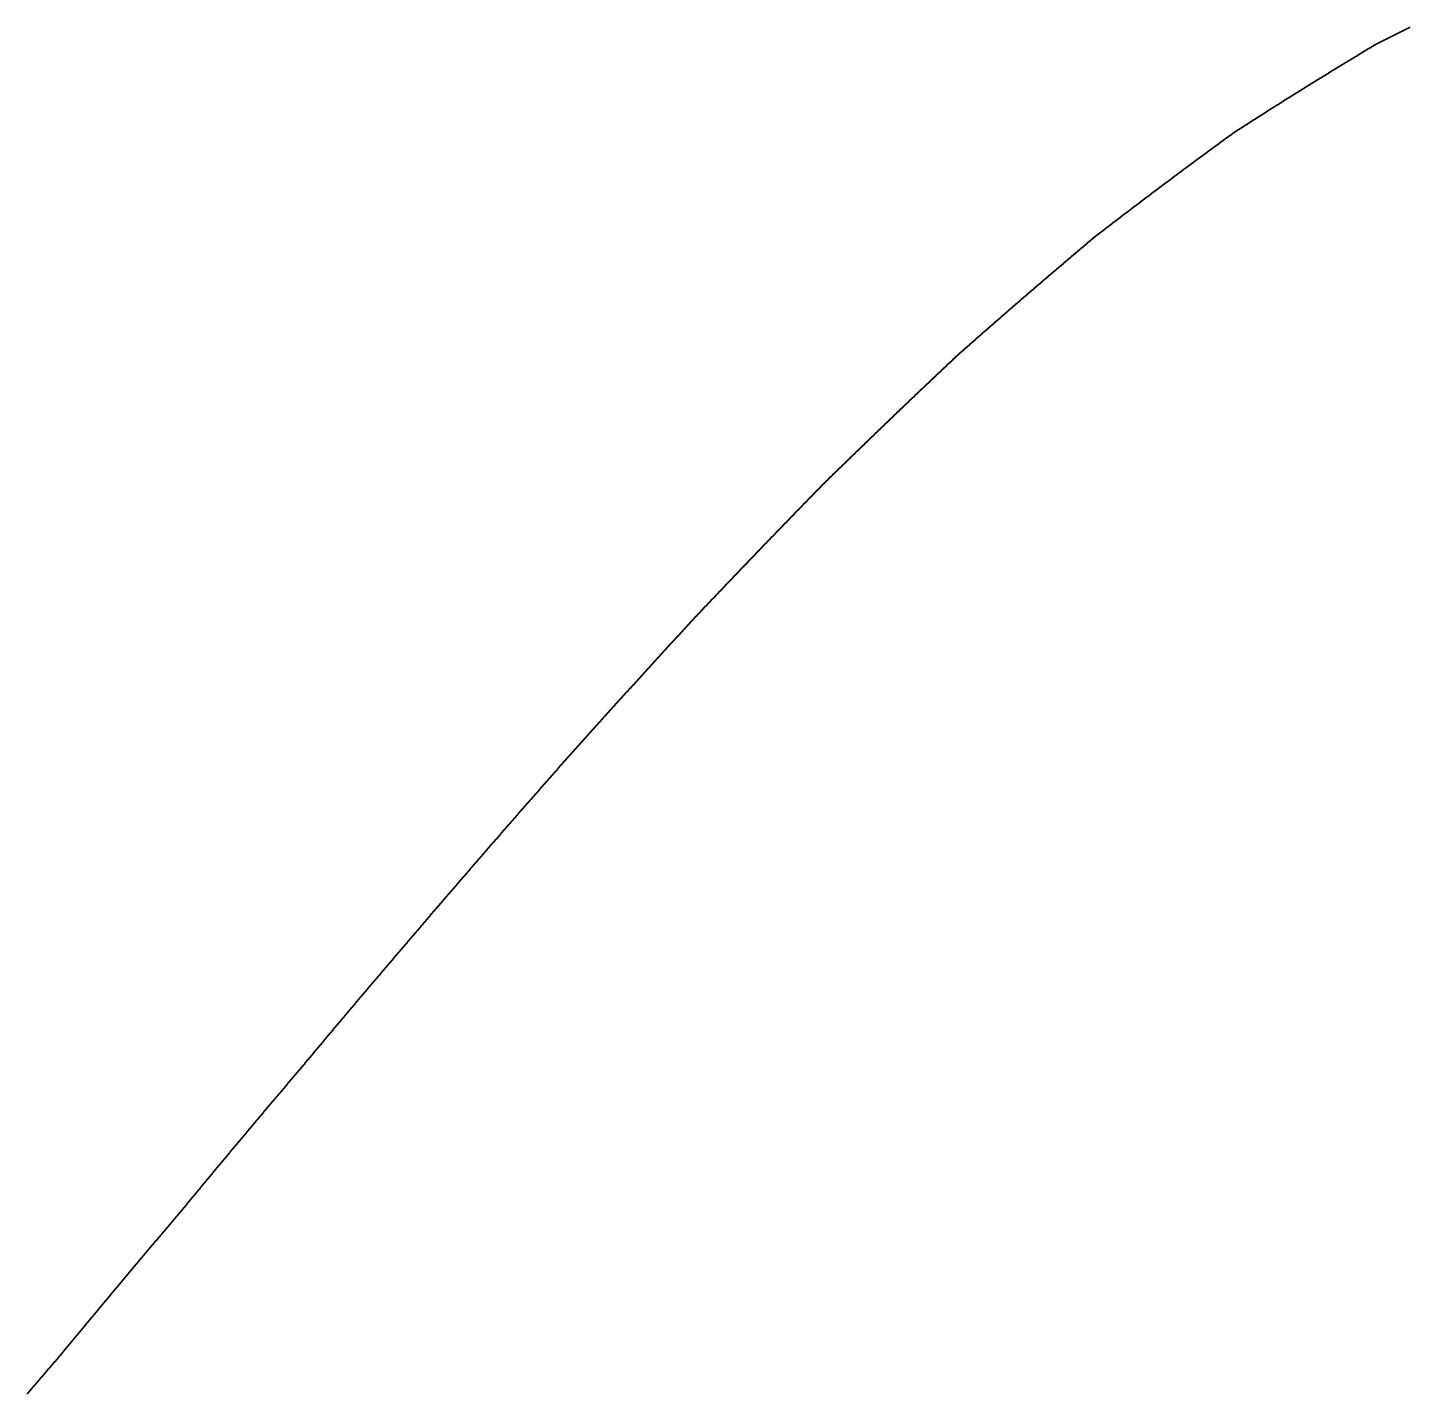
# Model space of a CAD drawing. Header units: metres. Extents: x 0 to 360, y 49 to 117.
# Drawn here: x 247.51 to 270, y 92.81 to 115.03 of the extents above; entities that cross this region are included whole.
import ezdxf

# ---------------------------------------------------------------- set-up
doc = ezdxf.new("R2010")
doc.units = ezdxf.units.M

msp = doc.modelspace()

# ---------------------------------------------------------------- linework, layer by layer
for p in [(269.83, 114.949), (269.841, 114.954), (269.852, 114.96), (269.863, 114.965), (269.874, 114.97), (269.884, 114.976), (269.895, 114.981), (269.906, 114.986), (269.917, 114.992), (269.928, 114.997), (269.938, 115.003), (269.949, 115.008), (269.96, 115.013), (269.971, 115.019), (269.982, 115.024), (269.992, 115.029), (270.003, 115.035), (269.388, 114.721), (269.399, 114.727), (269.41, 114.734), (269.42, 114.74), (269.431, 114.747), (269.442, 114.753), (269.453, 114.759), (269.464, 114.764), (269.474, 114.77), (269.485, 114.775), (269.496, 114.781), (269.507, 114.786), (269.517, 114.792), (269.528, 114.797), (269.539, 114.802), (269.55, 114.808), (269.561, 114.813), (269.571, 114.819), (269.582, 114.824), (269.593, 114.83), (269.604, 114.835), (269.614, 114.841), (269.625, 114.846), (269.636, 114.851), (269.647, 114.857), (269.658, 114.862), (269.668, 114.868), (269.679, 114.873), (269.69, 114.879), (269.701, 114.884), (269.712, 114.889), (269.722, 114.895), (269.733, 114.9), (269.744, 114.906), (269.755, 114.911), (269.766, 114.916), (269.776, 114.922), (269.787, 114.927), (269.798, 114.933), (269.809, 114.938), (269.82, 114.943), (269.022, 114.5), (269.033, 114.507), (269.044, 114.513), (269.055, 114.52), (269.065, 114.526), (269.076, 114.533), (269.087, 114.539), (269.098, 114.546), (269.108, 114.552), (269.119, 114.559), (269.13, 114.565), (269.141, 114.572), (269.151, 114.578), (269.162, 114.585), (269.173, 114.591), (269.184, 114.598), (269.194, 114.604), (269.205, 114.611), (269.216, 114.617), (269.227, 114.624), (269.237, 114.63), (269.248, 114.637), (269.259, 114.643), (269.27, 114.65), (269.28, 114.656), (269.291, 114.663), (269.302, 114.669), (269.313, 114.676), (269.323, 114.682), (269.334, 114.689), (269.345, 114.695), (269.356, 114.702), (269.367, 114.708), (269.377, 114.714), (268.647, 114.271), (268.657, 114.277), (268.668, 114.284), (268.679, 114.291), (268.69, 114.297), (268.7, 114.304), (268.711, 114.31), (268.722, 114.317), (268.732, 114.323), (268.743, 114.33), (268.754, 114.337), (268.765, 114.343), (268.775, 114.35), (268.786, 114.356), (268.797, 114.363), (268.808, 114.369), (268.818, 114.376), (268.829, 114.383), (268.84, 114.389), (268.851, 114.396), (268.861, 114.402), (268.872, 114.409), (268.883, 114.415), (268.893, 114.422), (268.904, 114.428), (268.915, 114.435), (268.926, 114.441), (268.936, 114.448), (268.947, 114.455), (268.958, 114.461), (268.969, 114.468), (268.979, 114.474), (268.99, 114.481), (269.001, 114.487), (269.012, 114.494), (268.293, 114.052), (268.304, 114.059), (268.315, 114.066), (268.326, 114.072), (268.336, 114.079), (268.347, 114.086), (268.358, 114.092), (268.368, 114.099), (268.379, 114.106), (268.39, 114.112), (268.4, 114.119), (268.411, 114.125), (268.422, 114.132), (268.433, 114.139), (268.443, 114.145), (268.454, 114.152), (268.465, 114.159), (268.475, 114.165), (268.486, 114.172), (268.497, 114.178), (268.507, 114.185), (268.518, 114.192), (268.529, 114.198), (268.54, 114.205), (268.55, 114.211), (268.561, 114.218), (268.572, 114.225), (268.582, 114.231), (268.593, 114.238), (268.604, 114.244), (268.615, 114.251), (268.625, 114.258), (268.636, 114.264), (267.93, 113.825), (267.941, 113.832), (267.952, 113.839), (267.962, 113.845), (267.973, 113.852), (267.984, 113.859), (267.994, 113.865), (268.005, 113.872), (268.016, 113.879), (268.026, 113.886), (268.037, 113.892), (268.048, 113.899), (268.058, 113.906), (268.069, 113.912), (268.08, 113.919), (268.09, 113.926), (268.101, 113.932), (268.112, 113.939), (268.122, 113.946), (268.133, 113.952), (268.144, 113.959), (268.154, 113.966), (268.165, 113.972), (268.176, 113.979), (268.187, 113.986), (268.197, 113.992), (268.208, 113.999), (268.219, 114.006), (268.229, 114.012), (268.24, 114.019), (268.251, 114.026), (268.261, 114.032), (268.272, 114.039), (268.283, 114.046), (267.579, 113.603), (267.589, 113.609), (267.6, 113.616), (267.611, 113.623), (267.621, 113.63), (267.632, 113.637), (267.643, 113.643), (267.653, 113.65), (267.664, 113.657), (267.675, 113.664), (267.685, 113.67), (267.696, 113.677), (267.706, 113.684), (267.717, 113.691), (267.728, 113.697), (267.738, 113.704), (267.749, 113.711), (267.76, 113.718), (267.77, 113.724), (267.781, 113.731), (267.792, 113.738), (267.802, 113.745), (267.813, 113.751), (267.824, 113.758), (267.834, 113.765), (267.845, 113.771), (267.856, 113.778), (267.866, 113.785), (267.877, 113.792), (267.888, 113.798), (267.898, 113.805), (267.909, 113.812), (267.92, 113.818), (267.217, 113.371), (267.228, 113.378), (267.239, 113.385), (267.249, 113.392), (267.26, 113.399), (267.27, 113.406), (267.281, 113.412), (267.292, 113.419), (267.302, 113.426), (267.313, 113.433), (267.324, 113.44), (267.334, 113.446), (267.345, 113.453), (267.355, 113.46), (267.366, 113.467), (267.377, 113.474), (267.387, 113.48), (267.398, 113.487), (267.409, 113.494), (267.419, 113.501), (267.43, 113.508), (267.44, 113.514), (267.451, 113.521), (267.462, 113.528), (267.472, 113.535), (267.483, 113.542), (267.494, 113.548), (267.504, 113.555), (267.515, 113.562), (267.526, 113.569), (267.536, 113.576), (267.547, 113.582), (267.557, 113.589), (267.568, 113.596), (266.91, 113.153), (266.92, 113.161), (266.931, 113.169), (266.942, 113.177), (266.952, 113.184), (266.963, 113.192), (266.973, 113.2), (266.984, 113.208), (266.995, 113.215), (267.005, 113.223), (267.016, 113.231), (267.026, 113.239), (267.037, 113.246), (267.048, 113.254), (267.058, 113.262), (267.069, 113.269), (267.079, 113.277), (267.09, 113.285), (267.101, 113.293), (267.111, 113.3), (267.122, 113.308), (267.132, 113.317), (267.143, 113.324), (267.154, 113.33), (267.164, 113.337), (267.175, 113.344), (267.185, 113.351), (267.196, 113.358), (267.207, 113.365), (266.603, 112.928), (266.614, 112.936), (266.624, 112.944), (266.635, 112.951), (266.645, 112.959), (266.656, 112.967), (266.666, 112.975), (266.677, 112.983), (266.688, 112.99), (266.698, 112.998), (266.709, 113.006), (266.719, 113.014), (266.73, 113.021), (266.74, 113.029), (266.751, 113.037), (266.762, 113.045), (266.772, 113.053), (266.783, 113.06), (266.793, 113.068), (266.804, 113.076), (266.815, 113.084), (266.825, 113.091), (266.836, 113.099), (266.846, 113.107), (266.857, 113.115), (266.867, 113.122), (266.878, 113.13), (266.889, 113.138), (266.899, 113.146), (266.297, 112.701), (266.307, 112.709), (266.318, 112.717), (266.328, 112.725), (266.339, 112.733), (266.35, 112.74), (266.36, 112.748), (266.371, 112.756), (266.381, 112.764), (266.392, 112.772), (266.402, 112.78), (266.413, 112.787), (266.423, 112.795), (266.434, 112.803), (266.445, 112.811), (266.455, 112.819), (266.466, 112.827), (266.476, 112.834), (266.487, 112.842), (266.497, 112.85), (266.508, 112.858), (266.518, 112.866), (266.529, 112.873), (266.54, 112.881), (266.55, 112.889), (266.561, 112.897), (266.571, 112.905), (266.582, 112.912), (266.592, 112.92), (265.991, 112.473), (266.002, 112.481), (266.012, 112.489), (266.023, 112.497), (266.033, 112.505), (266.044, 112.513), (266.054, 112.52), (266.065, 112.528), (266.076, 112.536), (266.086, 112.544), (266.097, 112.552), (266.107, 112.56), (266.118, 112.568), (266.128, 112.576), (266.139, 112.583), (266.149, 112.591), (266.16, 112.599), (266.17, 112.607), (266.181, 112.615), (266.191, 112.623), (266.202, 112.631), (266.212, 112.638), (266.223, 112.646), (266.234, 112.654), (266.244, 112.662), (266.255, 112.67), (266.265, 112.678), (266.276, 112.686), (266.286, 112.693), (265.697, 112.252), (265.707, 112.26), (265.718, 112.268), (265.728, 112.275), (265.739, 112.283), (265.749, 112.291), (265.76, 112.299), (265.771, 112.307), (265.781, 112.315), (265.792, 112.323), (265.802, 112.331), (265.813, 112.339), (265.823, 112.347), (265.834, 112.355), (265.844, 112.363), (265.855, 112.37), (265.865, 112.378), (265.876, 112.386), (265.886, 112.394), (265.897, 112.402), (265.907, 112.41), (265.918, 112.418), (265.928, 112.426), (265.939, 112.434), (265.949, 112.442), (265.96, 112.449), (265.97, 112.457), (265.981, 112.465), (265.403, 112.029), (265.414, 112.037), (265.424, 112.045), (265.435, 112.053), (265.445, 112.061), (265.456, 112.069), (265.466, 112.077), (265.477, 112.085), (265.487, 112.093), (265.498, 112.101), (265.508, 112.109), (265.519, 112.117), (265.529, 112.125), (265.54, 112.133), (265.55, 112.14), (265.561, 112.148), (265.571, 112.156), (265.582, 112.164), (265.592, 112.172), (265.603, 112.18), (265.613, 112.188), (265.624, 112.196), (265.634, 112.204), (265.644, 112.212), (265.655, 112.22), (265.665, 112.228), (265.676, 112.236), (265.686, 112.244), (265.1, 111.797), (265.11, 111.805), (265.121, 111.813), (265.131, 111.821), (265.142, 111.829), (265.152, 111.837), (265.163, 111.845), (265.173, 111.853), (265.183, 111.861), (265.194, 111.869), (265.204, 111.877), (265.215, 111.885), (265.225, 111.893), (265.236, 111.901), (265.246, 111.909), (265.257, 111.917), (265.267, 111.925), (265.278, 111.933), (265.288, 111.941), (265.299, 111.949), (265.309, 111.957), (265.319, 111.965), (265.33, 111.973), (265.34, 111.981), (265.351, 111.989), (265.361, 111.997), (265.372, 112.005), (265.382, 112.013), (265.393, 112.021), (264.818, 111.576), (264.828, 111.585), (264.839, 111.593), (264.849, 111.603), (264.86, 111.612), (264.87, 111.62), (264.88, 111.628), (264.891, 111.636), (264.901, 111.645), (264.912, 111.653), (264.922, 111.661), (264.933, 111.669), (264.943, 111.677), (264.953, 111.685), (264.964, 111.693), (264.974, 111.701), (264.985, 111.709), (264.995, 111.717), (265.006, 111.725), (265.016, 111.733), (265.027, 111.741), (265.037, 111.749), (265.048, 111.757), (265.058, 111.765), (265.068, 111.773), (265.079, 111.781), (265.089, 111.789), (264.547, 111.347), (264.557, 111.356), (264.568, 111.365), (264.578, 111.373), (264.588, 111.382), (264.599, 111.391), (264.609, 111.4), (264.62, 111.409), (264.63, 111.417), (264.641, 111.426), (264.651, 111.435), (264.661, 111.444), (264.672, 111.453), (264.682, 111.462), (264.693, 111.47), (264.703, 111.479), (264.714, 111.488), (264.724, 111.497), (264.734, 111.506), (264.745, 111.514), (264.755, 111.523), (264.766, 111.532), (264.776, 111.541), (264.787, 111.55), (264.797, 111.558), (264.807, 111.567), (264.287, 111.126), (264.297, 111.135), (264.308, 111.144), (264.318, 111.152), (264.328, 111.161), (264.339, 111.17), (264.349, 111.179), (264.36, 111.188), (264.37, 111.197), (264.38, 111.206), (264.391, 111.214), (264.401, 111.223), (264.412, 111.232), (264.422, 111.241), (264.432, 111.25), (264.443, 111.259), (264.453, 111.267), (264.464, 111.276), (264.474, 111.285), (264.484, 111.294), (264.495, 111.303), (264.505, 111.312), (264.516, 111.32), (264.526, 111.329), (264.536, 111.338), (264.027, 110.904), (264.038, 110.913), (264.048, 110.922), (264.058, 110.931), (264.069, 110.94), (264.079, 110.948), (264.09, 110.957), (264.1, 110.966), (264.11, 110.975), (264.121, 110.984), (264.131, 110.993), (264.141, 111.002), (264.152, 111.011), (264.162, 111.019), (264.173, 111.028), (264.183, 111.037), (264.193, 111.046), (264.204, 111.055), (264.214, 111.064), (264.224, 111.073), (264.235, 111.082), (264.245, 111.09), (264.256, 111.099), (264.266, 111.108), (264.276, 111.117), (263.758, 110.672), (263.768, 110.681), (263.779, 110.69), (263.789, 110.699), (263.799, 110.708), (263.81, 110.717), (263.82, 110.726), (263.83, 110.735), (263.841, 110.744), (263.851, 110.753), (263.861, 110.762), (263.872, 110.77), (263.882, 110.779), (263.893, 110.788), (263.903, 110.797), (263.913, 110.806), (263.924, 110.815), (263.934, 110.824), (263.944, 110.833), (263.955, 110.842), (263.965, 110.851), (263.975, 110.86), (263.986, 110.868), (263.996, 110.877), (264.007, 110.886), (264.017, 110.895), (263.5, 110.449), (263.51, 110.458), (263.52, 110.467), (263.53, 110.476), (263.541, 110.485), (263.551, 110.494), (263.561, 110.503), (263.572, 110.512), (263.582, 110.52), (263.592, 110.529), (263.603, 110.538), (263.613, 110.547), (263.623, 110.556), (263.634, 110.565), (263.644, 110.574), (263.655, 110.583), (263.665, 110.592), (263.675, 110.601), (263.686, 110.61), (263.696, 110.619), (263.706, 110.628), (263.717, 110.637), (263.727, 110.646), (263.737, 110.655), (263.748, 110.663), (263.242, 110.225), (263.252, 110.234), (263.262, 110.242), (263.272, 110.251), (263.283, 110.26), (263.293, 110.269), (263.303, 110.278), (263.314, 110.287), (263.324, 110.296), (263.334, 110.305), (263.345, 110.314), (263.355, 110.323), (263.365, 110.332), (263.376, 110.341), (263.386, 110.35), (263.396, 110.359), (263.407, 110.368), (263.417, 110.377), (263.427, 110.386), (263.438, 110.395), (263.448, 110.404), (263.458, 110.413), (263.469, 110.422), (263.479, 110.431), (263.489, 110.44), (262.984, 109.999), (262.994, 110.008), (263.005, 110.017), (263.015, 110.027), (263.025, 110.036), (263.036, 110.045), (263.046, 110.054), (263.056, 110.063), (263.066, 110.072), (263.077, 110.081), (263.087, 110.09), (263.097, 110.099), (263.108, 110.108), (263.118, 110.117), (263.128, 110.126), (263.139, 110.135), (263.149, 110.144), (263.159, 110.153), (263.169, 110.162), (263.18, 110.171), (263.19, 110.18), (263.2, 110.189), (263.211, 110.198), (263.221, 110.207), (263.231, 110.216), (262.727, 109.774), (262.738, 109.783), (262.748, 109.792), (262.758, 109.801), (262.768, 109.81), (262.779, 109.819), (262.789, 109.828), (262.799, 109.837), (262.809, 109.846), (262.82, 109.855), (262.83, 109.864), (262.84, 109.873), (262.85, 109.882), (262.861, 109.891), (262.871, 109.9), (262.881, 109.909), (262.892, 109.918), (262.902, 109.927), (262.912, 109.936), (262.922, 109.945), (262.933, 109.954), (262.943, 109.963), (262.953, 109.972), (262.964, 109.981), (262.974, 109.99), (262.491, 109.556), (262.502, 109.566), (262.512, 109.575), (262.522, 109.585), (262.532, 109.595), (262.543, 109.604), (262.553, 109.614), (262.563, 109.624), (262.573, 109.633), (262.584, 109.643), (262.594, 109.653), (262.604, 109.662), (262.614, 109.673), (262.625, 109.683), (262.635, 109.692), (262.645, 109.701), (262.655, 109.71), (262.666, 109.719), (262.676, 109.728), (262.686, 109.737), (262.696, 109.747), (262.707, 109.756), (262.717, 109.765), (262.246, 109.324), (262.256, 109.334), (262.266, 109.343), (262.276, 109.353), (262.287, 109.363), (262.297, 109.372), (262.307, 109.382), (262.317, 109.392), (262.328, 109.401), (262.338, 109.411), (262.348, 109.421), (262.358, 109.43), (262.368, 109.44), (262.379, 109.45), (262.389, 109.459), (262.399, 109.469), (262.409, 109.479), (262.42, 109.488), (262.43, 109.498), (262.44, 109.508), (262.45, 109.517), (262.461, 109.527), (262.471, 109.537), (262.481, 109.546), (262.011, 109.101), (262.021, 109.111), (262.031, 109.12), (262.041, 109.13), (262.052, 109.14), (262.062, 109.149), (262.072, 109.159), (262.082, 109.169), (262.092, 109.179), (262.103, 109.188), (262.113, 109.198), (262.123, 109.208), (262.133, 109.217), (262.143, 109.227), (262.154, 109.237), (262.164, 109.246), (262.174, 109.256), (262.184, 109.266), (262.195, 109.276), (262.205, 109.285), (262.215, 109.295), (262.225, 109.305), (262.235, 109.314), (261.776, 108.877), (261.786, 108.887), (261.797, 108.897), (261.807, 108.906), (261.817, 108.916), (261.827, 108.926), (261.837, 108.936), (261.848, 108.945), (261.858, 108.955), (261.868, 108.965), (261.878, 108.975), (261.888, 108.984), (261.899, 108.994), (261.909, 109.004), (261.919, 109.013), (261.929, 109.023), (261.939, 109.033), (261.95, 109.043), (261.96, 109.052), (261.97, 109.062), (261.98, 109.072), (261.99, 109.081), (262.001, 109.091), (261.542, 108.653), (261.552, 108.663), (261.562, 108.673), (261.573, 108.682), (261.583, 108.692), (261.593, 108.702), (261.603, 108.712), (261.613, 108.721), (261.623, 108.731), (261.634, 108.741), (261.644, 108.751), (261.654, 108.76), (261.664, 108.77), (261.674, 108.78), (261.685, 108.79), (261.695, 108.799), (261.705, 108.809), (261.715, 108.819), (261.725, 108.829), (261.735, 108.838), (261.746, 108.848), (261.756, 108.858), (261.766, 108.868), (261.308, 108.428), (261.319, 108.438), (261.329, 108.448), (261.339, 108.458), (261.349, 108.468), (261.359, 108.477), (261.369, 108.487), (261.38, 108.497), (261.39, 108.507), (261.4, 108.516), (261.41, 108.526), (261.42, 108.536), (261.43, 108.546), (261.44, 108.555), (261.451, 108.565), (261.461, 108.575), (261.471, 108.585), (261.481, 108.595), (261.491, 108.604), (261.501, 108.614), (261.512, 108.624), (261.522, 108.634), (261.532, 108.643), (261.075, 108.203), (261.085, 108.213), (261.096, 108.223), (261.106, 108.233), (261.116, 108.242), (261.126, 108.252), (261.136, 108.262), (261.146, 108.272), (261.156, 108.282), (261.166, 108.291), (261.177, 108.301), (261.187, 108.311), (261.197, 108.321), (261.207, 108.331), (261.217, 108.34), (261.227, 108.35), (261.237, 108.36), (261.248, 108.37), (261.258, 108.379), (261.268, 108.389), (261.278, 108.399), (261.288, 108.409), (261.298, 108.419), (260.843, 107.977), (260.853, 107.987), (260.863, 107.997), (260.873, 108.007), (260.883, 108.017), (260.893, 108.027), (260.903, 108.036), (260.913, 108.046), (260.923, 108.056), (260.934, 108.066), (260.944, 108.076), (260.954, 108.085), (260.964, 108.095), (260.974, 108.105), (260.984, 108.115), (260.994, 108.125), (261.004, 108.135), (261.015, 108.144), (261.025, 108.154), (261.035, 108.164), (261.045, 108.174), (261.055, 108.184), (261.065, 108.193), (260.61, 107.751), (260.62, 107.761), (260.63, 107.771), (260.641, 107.781), (260.651, 107.791), (260.661, 107.8), (260.671, 107.81), (260.681, 107.82), (260.691, 107.83), (260.701, 107.84), (260.711, 107.85), (260.721, 107.859), (260.731, 107.869), (260.741, 107.879), (260.752, 107.889), (260.762, 107.899), (260.772, 107.909), (260.782, 107.918), (260.792, 107.928), (260.802, 107.938), (260.812, 107.948), (260.822, 107.958), (260.832, 107.968), (260.388, 107.531), (260.399, 107.541), (260.409, 107.551), (260.419, 107.563), (260.429, 107.574), (260.439, 107.584), (260.449, 107.594), (260.459, 107.603), (260.469, 107.613), (260.479, 107.623), (260.489, 107.633), (260.499, 107.643), (260.509, 107.653), (260.519, 107.663), (260.53, 107.672), (260.54, 107.682), (260.55, 107.692), (260.56, 107.702), (260.57, 107.712), (260.58, 107.722), (260.59, 107.731), (260.6, 107.741), (260.167, 107.304), (260.177, 107.314), (260.187, 107.325), (260.197, 107.335), (260.207, 107.345), (260.217, 107.356), (260.227, 107.366), (260.237, 107.376), (260.248, 107.387), (260.258, 107.397), (260.268, 107.407), (260.278, 107.418), (260.288, 107.428), (260.298, 107.438), (260.308, 107.448), (260.318, 107.459), (260.328, 107.469), (260.338, 107.479), (260.348, 107.49), (260.358, 107.5), (260.368, 107.51), (260.378, 107.521), (259.946, 107.077), (259.956, 107.087), (259.966, 107.098), (259.976, 107.108), (259.986, 107.118), (259.996, 107.129), (260.006, 107.139), (260.016, 107.149), (260.026, 107.16), (260.036, 107.17), (260.047, 107.18), (260.057, 107.191), (260.067, 107.201), (260.077, 107.211), (260.087, 107.222), (260.097, 107.232), (260.107, 107.242), (260.117, 107.253), (260.127, 107.263), (260.137, 107.273), (260.147, 107.283), (260.157, 107.294), (259.726, 106.849), (259.736, 106.86), (259.746, 106.87), (259.756, 106.88), (259.766, 106.891), (259.776, 106.901), (259.786, 106.911), (259.796, 106.922), (259.806, 106.932), (259.816, 106.943), (259.826, 106.953), (259.836, 106.963), (259.846, 106.974), (259.856, 106.984), (259.866, 106.994), (259.876, 107.005), (259.886, 107.015), (259.896, 107.025), (259.906, 107.036), (259.916, 107.046), (259.926, 107.056), (259.936, 107.067), (259.515, 106.632), (259.525, 106.642), (259.535, 106.652), (259.545, 106.663), (259.555, 106.673), (259.565, 106.684), (259.575, 106.694), (259.585, 106.704), (259.595, 106.715), (259.605, 106.725), (259.615, 106.735), (259.625, 106.746), (259.635, 106.756), (259.646, 106.766), (259.656, 106.777), (259.666, 106.787), (259.676, 106.798), (259.686, 106.808), (259.696, 106.818), (259.706, 106.829), (259.716, 106.839), (259.296, 106.403), (259.306, 106.414), (259.316, 106.424), (259.326, 106.435), (259.336, 106.445), (259.346, 106.455), (259.356, 106.466), (259.366, 106.476), (259.376, 106.486), (259.386, 106.497), (259.396, 106.507), (259.406, 106.518), (259.416, 106.528), (259.426, 106.538), (259.436, 106.549), (259.446, 106.559), (259.455, 106.569), (259.465, 106.58), (259.475, 106.59), (259.485, 106.601), (259.495, 106.611), (259.505, 106.621), (259.076, 106.175), (259.086, 106.185), (259.096, 106.195), (259.106, 106.206), (259.116, 106.216), (259.126, 106.227), (259.136, 106.237), (259.146, 106.247), (259.156, 106.258), (259.166, 106.268), (259.176, 106.279), (259.186, 106.289), (259.196, 106.299), (259.206, 106.31), (259.216, 106.32), (259.226, 106.331), (259.236, 106.341), (259.246, 106.351), (259.256, 106.362), (259.266, 106.372), (259.276, 106.383), (259.286, 106.393), (258.867, 105.956), (258.877, 105.966), (258.887, 105.977), (258.897, 105.987), (258.907, 105.998), (258.917, 106.008), (258.927, 106.018), (258.937, 106.029), (258.947, 106.039), (258.957, 106.05), (258.967, 106.06), (258.977, 106.07), (258.987, 106.081), (258.997, 106.091), (259.007, 106.102), (259.017, 106.112), (259.027, 106.123), (259.037, 106.133), (259.047, 106.143), (259.056, 106.154), (259.066, 106.164), (258.649, 105.726), (258.659, 105.737), (258.669, 105.747), (258.679, 105.758), (258.689, 105.768), (258.699, 105.779), (258.708, 105.789), (258.718, 105.799), (258.728, 105.81), (258.738, 105.82), (258.748, 105.831), (258.758, 105.841), (258.768, 105.852), (258.778, 105.862), (258.788, 105.872), (258.798, 105.883), (258.808, 105.893), (258.818, 105.904), (258.828, 105.914), (258.838, 105.925), (258.848, 105.935), (258.857, 105.945), (258.441, 105.507), (258.451, 105.518), (258.461, 105.528), (258.47, 105.538), (258.48, 105.549), (258.49, 105.559), (258.5, 105.57), (258.51, 105.58), (258.52, 105.591), (258.53, 105.601), (258.54, 105.612), (258.55, 105.622), (258.56, 105.632), (258.57, 105.643), (258.579, 105.653), (258.589, 105.664), (258.599, 105.674), (258.609, 105.685), (258.619, 105.695), (258.629, 105.706), (258.639, 105.716), (258.223, 105.274), (258.233, 105.284), (258.243, 105.295), (258.253, 105.306), (258.263, 105.318), (258.272, 105.329), (258.282, 105.34), (258.292, 105.35), (258.302, 105.361), (258.312, 105.371), (258.322, 105.382), (258.332, 105.392), (258.342, 105.402), (258.352, 105.413), (258.362, 105.423), (258.371, 105.434), (258.381, 105.444), (258.391, 105.455), (258.401, 105.465), (258.411, 105.476), (258.421, 105.486), (258.431, 105.497), (258.025, 105.059), (258.035, 105.069), (258.045, 105.08), (258.055, 105.091), (258.065, 105.102), (258.075, 105.112), (258.085, 105.123), (258.095, 105.134), (258.104, 105.145), (258.114, 105.155), (258.124, 105.166), (258.134, 105.177), (258.144, 105.188), (258.154, 105.198), (258.164, 105.209), (258.174, 105.22), (258.183, 105.231), (258.193, 105.241), (258.203, 105.252), (258.213, 105.263), (257.818, 104.833), (257.828, 104.844), (257.838, 104.854), (257.848, 104.865), (257.858, 104.876), (257.868, 104.887), (257.878, 104.897), (257.887, 104.908), (257.897, 104.919), (257.907, 104.93), (257.917, 104.94), (257.927, 104.951), (257.937, 104.962), (257.947, 104.973), (257.956, 104.983), (257.966, 104.994), (257.976, 105.005), (257.986, 105.016), (257.996, 105.026), (258.006, 105.037), (258.016, 105.048), (257.612, 104.606), (257.622, 104.617), (257.631, 104.628), (257.641, 104.639), (257.651, 104.65), (257.661, 104.66), (257.671, 104.671), (257.681, 104.682), (257.69, 104.693), (257.7, 104.703), (257.71, 104.714), (257.72, 104.725), (257.73, 104.736), (257.74, 104.747), (257.749, 104.757), (257.759, 104.768), (257.769, 104.779), (257.779, 104.79), (257.789, 104.8), (257.799, 104.811), (257.809, 104.822), (257.405, 104.38), (257.415, 104.391), (257.425, 104.401), (257.435, 104.412), (257.445, 104.423), (257.454, 104.434), (257.464, 104.445), (257.474, 104.455), (257.484, 104.466), (257.494, 104.477), (257.504, 104.488), (257.513, 104.499), (257.523, 104.509), (257.533, 104.52), (257.543, 104.531), (257.553, 104.542), (257.563, 104.553), (257.572, 104.563), (257.582, 104.574), (257.592, 104.585), (257.602, 104.596), (257.199, 104.153), (257.209, 104.164), (257.219, 104.175), (257.229, 104.185), (257.239, 104.196), (257.248, 104.207), (257.258, 104.218), (257.268, 104.229), (257.278, 104.239), (257.288, 104.25), (257.297, 104.261), (257.307, 104.272), (257.317, 104.283), (257.327, 104.293), (257.337, 104.304), (257.347, 104.315), (257.356, 104.326), (257.366, 104.337), (257.376, 104.347), (257.386, 104.358), (257.396, 104.369), (256.994, 103.926), (257.004, 103.937), (257.013, 103.947), (257.023, 103.958), (257.033, 103.969), (257.043, 103.98), (257.053, 103.991), (257.062, 104.002), (257.072, 104.012), (257.082, 104.023), (257.092, 104.034), (257.102, 104.045), (257.111, 104.056), (257.121, 104.066), (257.131, 104.077), (257.141, 104.088), (257.15, 104.099), (257.16, 104.11), (257.17, 104.121), (257.18, 104.131), (257.19, 104.142), (256.798, 103.709), (256.808, 103.72), (256.818, 103.731), (256.828, 103.742), (256.838, 103.753), (256.847, 103.763), (256.857, 103.774), (256.867, 103.785), (256.877, 103.796), (256.886, 103.807), (256.896, 103.818), (256.906, 103.828), (256.916, 103.839), (256.925, 103.85), (256.935, 103.861), (256.945, 103.872), (256.955, 103.883), (256.965, 103.893), (256.974, 103.904), (256.984, 103.915), (256.594, 103.482), (256.603, 103.492), (256.613, 103.503), (256.623, 103.514), (256.633, 103.525), (256.642, 103.536), (256.652, 103.547), (256.662, 103.557), (256.672, 103.568), (256.681, 103.579), (256.691, 103.59), (256.701, 103.601), (256.711, 103.612), (256.72, 103.623), (256.73, 103.633), (256.74, 103.644), (256.75, 103.655), (256.759, 103.666), (256.769, 103.677), (256.779, 103.688), (256.789, 103.698), (256.389, 103.254), (256.399, 103.264), (256.409, 103.275), (256.418, 103.286), (256.428, 103.297), (256.438, 103.308), (256.448, 103.319), (256.457, 103.33), (256.467, 103.34), (256.477, 103.351), (256.487, 103.362), (256.496, 103.373), (256.506, 103.384), (256.516, 103.395), (256.525, 103.406), (256.535, 103.416), (256.545, 103.427), (256.555, 103.438), (256.564, 103.449), (256.574, 103.46), (256.584, 103.471), (256.185, 103.025), (256.195, 103.036), (256.205, 103.047), (256.214, 103.058), (256.224, 103.069), (256.234, 103.08), (256.243, 103.091), (256.253, 103.102), (256.263, 103.112), (256.273, 103.123), (256.282, 103.134), (256.292, 103.145), (256.302, 103.156), (256.311, 103.167), (256.321, 103.178), (256.331, 103.188), (256.341, 103.199), (256.35, 103.21), (256.36, 103.221), (256.37, 103.232), (256.379, 103.243), (255.991, 102.804), (256.001, 102.815), (256.011, 102.826), (256.02, 102.837), (256.03, 102.848), (256.04, 102.859), (256.049, 102.87), (256.059, 102.881), (256.069, 102.892), (256.078, 102.903), (256.088, 102.914), (256.098, 102.925), (256.108, 102.936), (256.117, 102.947), (256.127, 102.958), (256.137, 102.969), (256.146, 102.982), (256.156, 102.993), (256.166, 103.004), (256.175, 103.015), (255.797, 102.584), (255.807, 102.595), (255.817, 102.606), (255.827, 102.617), (255.836, 102.628), (255.846, 102.639), (255.856, 102.65), (255.865, 102.661), (255.875, 102.672), (255.885, 102.683), (255.894, 102.694), (255.904, 102.705), (255.914, 102.716), (255.923, 102.727), (255.933, 102.738), (255.943, 102.749), (255.952, 102.76), (255.962, 102.771), (255.972, 102.782), (255.981, 102.793), (255.595, 102.353), (255.604, 102.364), (255.614, 102.375), (255.623, 102.386), (255.633, 102.397), (255.643, 102.408), (255.652, 102.419), (255.662, 102.43), (255.672, 102.441), (255.681, 102.452), (255.691, 102.463), (255.701, 102.474), (255.71, 102.485), (255.72, 102.496), (255.73, 102.507), (255.739, 102.518), (255.749, 102.529), (255.759, 102.54), (255.768, 102.551), (255.778, 102.562), (255.788, 102.573), (255.402, 102.132), (255.411, 102.143), (255.421, 102.154), (255.43, 102.165), (255.44, 102.176), (255.45, 102.187), (255.459, 102.198), (255.469, 102.209), (255.479, 102.221), (255.488, 102.232), (255.498, 102.243), (255.508, 102.254), (255.517, 102.265), (255.527, 102.276), (255.537, 102.287), (255.546, 102.298), (255.556, 102.309), (255.566, 102.32), (255.575, 102.331), (255.585, 102.342), (255.199, 101.901), (255.209, 101.912), (255.219, 101.923), (255.228, 101.934), (255.238, 101.945), (255.247, 101.956), (255.257, 101.967), (255.267, 101.978), (255.276, 101.989), (255.286, 102), (255.296, 102.011), (255.305, 102.022), (255.315, 102.033), (255.324, 102.044), (255.334, 102.055), (255.344, 102.066), (255.353, 102.077), (255.363, 102.088), (255.373, 102.099), (255.382, 102.11), (255.392, 102.121), (255.007, 101.68), (255.017, 101.691), (255.026, 101.702), (255.036, 101.713), (255.045, 101.724), (255.055, 101.735), (255.065, 101.746), (255.074, 101.757), (255.084, 101.768), (255.094, 101.779), (255.103, 101.79), (255.113, 101.801), (255.122, 101.812), (255.132, 101.823), (255.142, 101.834), (255.151, 101.845), (255.161, 101.856), (255.17, 101.867), (255.18, 101.878), (255.19, 101.89), (254.815, 101.458), (254.825, 101.47), (254.834, 101.481), (254.844, 101.492), (254.853, 101.503), (254.863, 101.514), (254.873, 101.525), (254.882, 101.536), (254.892, 101.547), (254.901, 101.558), (254.911, 101.569), (254.921, 101.58), (254.93, 101.591), (254.94, 101.602), (254.949, 101.613), (254.959, 101.624), (254.969, 101.635), (254.978, 101.646), (254.988, 101.658), (254.997, 101.669), (254.614, 101.226), (254.624, 101.237), (254.633, 101.248), (254.643, 101.259), (254.652, 101.27), (254.662, 101.281), (254.671, 101.292), (254.681, 101.304), (254.691, 101.315), (254.7, 101.326), (254.71, 101.337), (254.719, 101.348), (254.729, 101.359), (254.738, 101.37), (254.748, 101.381), (254.758, 101.392), (254.767, 101.403), (254.777, 101.414), (254.786, 101.425), (254.796, 101.436), (254.806, 101.447), (254.423, 101.004), (254.432, 101.016), (254.442, 101.027), (254.451, 101.038), (254.461, 101.049), (254.47, 101.06), (254.48, 101.071), (254.49, 101.082), (254.499, 101.093), (254.509, 101.104), (254.518, 101.115), (254.528, 101.126), (254.537, 101.137), (254.547, 101.149), (254.557, 101.16), (254.566, 101.171), (254.576, 101.182), (254.585, 101.193), (254.595, 101.204), (254.604, 101.215), (254.232, 100.783), (254.241, 100.794), (254.251, 100.805), (254.26, 100.816), (254.27, 100.827), (254.28, 100.838), (254.289, 100.849), (254.299, 100.86), (254.308, 100.871), (254.318, 100.883), (254.327, 100.894), (254.337, 100.905), (254.346, 100.916), (254.356, 100.927), (254.365, 100.938), (254.375, 100.949), (254.385, 100.96), (254.394, 100.971), (254.404, 100.982), (254.413, 100.993), (254.041, 100.558), (254.051, 100.57), (254.06, 100.582), (254.07, 100.594), (254.079, 100.605), (254.089, 100.616), (254.098, 100.627), (254.108, 100.639), (254.117, 100.65), (254.127, 100.661), (254.137, 100.672), (254.146, 100.683), (254.156, 100.694), (254.165, 100.705), (254.175, 100.716), (254.184, 100.727), (254.194, 100.738), (254.203, 100.749), (254.213, 100.761), (254.222, 100.772), (253.842, 100.326), (253.851, 100.337), (253.861, 100.348), (253.87, 100.359), (253.88, 100.371), (253.889, 100.382), (253.899, 100.393), (253.908, 100.404), (253.918, 100.415), (253.927, 100.426), (253.937, 100.437), (253.946, 100.448), (253.956, 100.459), (253.965, 100.47), (253.975, 100.481), (253.984, 100.492), (253.994, 100.503), (254.003, 100.514), (254.013, 100.525), (254.022, 100.536), (254.032, 100.547), (253.652, 100.105), (253.661, 100.116), (253.671, 100.127), (253.68, 100.138), (253.69, 100.149), (253.699, 100.16), (253.709, 100.171), (253.718, 100.182), (253.728, 100.194), (253.737, 100.205), (253.747, 100.216), (253.756, 100.227), (253.766, 100.238), (253.775, 100.249), (253.785, 100.26), (253.794, 100.271), (253.804, 100.282), (253.813, 100.293), (253.823, 100.304), (253.832, 100.315), (253.462, 99.883), (253.472, 99.894), (253.481, 99.906), (253.491, 99.917), (253.5, 99.928), (253.51, 99.939), (253.519, 99.95), (253.528, 99.961), (253.538, 99.972), (253.547, 99.983), (253.557, 99.994), (253.566, 100.005), (253.576, 100.016), (253.585, 100.027), (253.595, 100.038), (253.604, 100.05), (253.614, 100.061), (253.623, 100.072), (253.633, 100.083), (253.642, 100.094), (253.264, 99.65), (253.273, 99.661), (253.282, 99.673), (253.292, 99.684), (253.301, 99.695), (253.311, 99.706), (253.32, 99.717), (253.33, 99.728), (253.339, 99.739), (253.349, 99.75), (253.358, 99.761), (253.368, 99.772), (253.377, 99.784), (253.386, 99.795), (253.396, 99.806), (253.405, 99.817), (253.415, 99.828), (253.424, 99.839), (253.434, 99.85), (253.443, 99.861), (253.453, 99.872), (253.075, 99.428), (253.084, 99.439), (253.094, 99.45), (253.103, 99.462), (253.112, 99.473), (253.122, 99.484), (253.131, 99.495), (253.141, 99.506), (253.15, 99.517), (253.16, 99.528), (253.169, 99.539), (253.178, 99.55), (253.188, 99.562), (253.197, 99.573), (253.207, 99.584), (253.216, 99.595), (253.226, 99.606), (253.235, 99.617), (253.245, 99.628), (253.254, 99.639), (252.886, 99.206), (252.896, 99.217), (252.905, 99.228), (252.914, 99.239), (252.924, 99.25), (252.933, 99.262), (252.943, 99.273), (252.952, 99.284), (252.962, 99.295), (252.971, 99.306), (252.98, 99.317), (252.99, 99.328), (252.999, 99.339), (253.009, 99.35), (253.018, 99.362), (253.028, 99.373), (253.037, 99.384), (253.046, 99.395), (253.056, 99.406), (253.065, 99.417), (252.698, 98.983), (252.707, 98.995), (252.717, 99.006), (252.726, 99.017), (252.736, 99.028), (252.745, 99.039), (252.754, 99.05), (252.764, 99.061), (252.773, 99.072), (252.783, 99.084), (252.792, 99.095), (252.801, 99.106), (252.811, 99.117), (252.82, 99.128), (252.83, 99.139), (252.839, 99.15), (252.849, 99.161), (252.858, 99.173), (252.867, 99.184), (252.877, 99.195), (252.51, 98.761), (252.52, 98.772), (252.529, 98.783), (252.538, 98.794), (252.548, 98.805), (252.557, 98.816), (252.566, 98.828), (252.576, 98.839), (252.585, 98.85), (252.595, 98.861), (252.604, 98.872), (252.613, 98.883), (252.623, 98.894), (252.632, 98.906), (252.642, 98.917), (252.651, 98.928), (252.66, 98.939), (252.67, 98.95), (252.679, 98.961), (252.689, 98.972), (252.313, 98.527), (252.323, 98.538), (252.332, 98.549), (252.341, 98.56), (252.351, 98.571), (252.36, 98.582), (252.37, 98.594), (252.379, 98.605), (252.388, 98.616), (252.398, 98.627), (252.407, 98.638), (252.416, 98.649), (252.426, 98.66), (252.435, 98.672), (252.445, 98.683), (252.454, 98.694), (252.463, 98.705), (252.473, 98.716), (252.482, 98.727), (252.491, 98.738), (252.501, 98.75), (252.126, 98.304), (252.136, 98.315), (252.145, 98.326), (252.154, 98.337), (252.164, 98.348), (252.173, 98.359), (252.182, 98.371), (252.192, 98.382), (252.201, 98.393), (252.21, 98.404), (252.22, 98.415), (252.229, 98.426), (252.238, 98.437), (252.248, 98.449), (252.257, 98.46), (252.266, 98.471), (252.276, 98.482), (252.285, 98.493), (252.295, 98.504), (252.304, 98.516), (251.939, 98.08), (251.949, 98.091), (251.958, 98.101), (251.967, 98.112), (251.977, 98.123), (251.986, 98.134), (251.995, 98.145), (252.005, 98.156), (252.014, 98.168), (252.023, 98.181), (252.033, 98.192), (252.042, 98.203), (252.051, 98.214), (252.061, 98.226), (252.07, 98.237), (252.079, 98.248), (252.089, 98.259), (252.098, 98.27), (252.107, 98.281), (252.117, 98.292), (251.753, 97.86), (251.762, 97.871), (251.771, 97.882), (251.781, 97.893), (251.79, 97.904), (251.799, 97.915), (251.809, 97.926), (251.818, 97.937), (251.827, 97.948), (251.837, 97.959), (251.846, 97.97), (251.855, 97.981), (251.865, 97.992), (251.874, 98.003), (251.883, 98.014), (251.893, 98.025), (251.902, 98.036), (251.911, 98.047), (251.921, 98.058), (251.93, 98.069), (251.557, 97.63), (251.567, 97.641), (251.576, 97.652), (251.585, 97.662), (251.595, 97.673), (251.604, 97.684), (251.613, 97.695), (251.623, 97.706), (251.632, 97.717), (251.641, 97.728), (251.65, 97.739), (251.66, 97.75), (251.669, 97.761), (251.678, 97.772), (251.688, 97.783), (251.697, 97.794), (251.706, 97.805), (251.716, 97.816), (251.725, 97.827), (251.734, 97.838), (251.744, 97.849), (251.372, 97.41), (251.381, 97.421), (251.39, 97.432), (251.399, 97.443), (251.409, 97.454), (251.418, 97.465), (251.427, 97.476), (251.437, 97.487), (251.446, 97.498), (251.455, 97.509), (251.464, 97.52), (251.474, 97.531), (251.483, 97.542), (251.492, 97.553), (251.502, 97.564), (251.511, 97.575), (251.52, 97.586), (251.53, 97.597), (251.539, 97.608), (251.548, 97.619), (251.177, 97.178), (251.186, 97.189), (251.195, 97.2), (251.205, 97.211), (251.214, 97.222), (251.223, 97.233), (251.232, 97.244), (251.242, 97.255), (251.251, 97.266), (251.26, 97.277), (251.27, 97.288), (251.279, 97.3), (251.288, 97.311), (251.297, 97.322), (251.307, 97.333), (251.316, 97.344), (251.325, 97.355), (251.334, 97.366), (251.344, 97.377), (251.353, 97.388), (251.362, 97.399), (250.992, 96.958), (251.001, 96.969), (251.01, 96.98), (251.019, 96.991), (251.029, 97.002), (251.038, 97.013), (251.047, 97.024), (251.056, 97.035), (251.066, 97.046), (251.075, 97.057), (251.084, 97.068), (251.094, 97.079), (251.103, 97.09), (251.112, 97.101), (251.121, 97.112), (251.131, 97.123), (251.14, 97.134), (251.149, 97.145), (251.158, 97.156), (251.168, 97.167), (250.798, 96.726), (250.807, 96.737), (250.816, 96.748), (250.825, 96.759), (250.835, 96.77), (250.844, 96.781), (250.853, 96.792), (250.862, 96.803), (250.872, 96.814), (250.881, 96.825), (250.89, 96.837), (250.899, 96.848), (250.909, 96.859), (250.918, 96.87), (250.927, 96.881), (250.936, 96.892), (250.945, 96.903), (250.955, 96.914), (250.964, 96.925), (250.973, 96.936), (250.982, 96.947), (250.613, 96.505), (250.622, 96.516), (250.632, 96.527), (250.641, 96.538), (250.65, 96.549), (250.659, 96.56), (250.669, 96.571), (250.678, 96.583), (250.687, 96.594), (250.696, 96.605), (250.705, 96.616), (250.715, 96.627), (250.724, 96.638), (250.733, 96.649), (250.742, 96.66), (250.752, 96.671), (250.761, 96.682), (250.77, 96.693), (250.779, 96.704), (250.788, 96.715), (250.429, 96.284), (250.438, 96.295), (250.448, 96.306), (250.457, 96.317), (250.466, 96.328), (250.475, 96.339), (250.484, 96.35), (250.494, 96.361), (250.503, 96.373), (250.512, 96.384), (250.521, 96.395), (250.53, 96.406), (250.54, 96.417), (250.549, 96.428), (250.558, 96.439), (250.567, 96.45), (250.576, 96.461), (250.586, 96.472), (250.595, 96.483), (250.604, 96.494), (250.236, 96.052), (250.245, 96.063), (250.254, 96.074), (250.264, 96.085), (250.273, 96.096), (250.282, 96.107), (250.291, 96.118), (250.3, 96.129), (250.31, 96.14), (250.319, 96.151), (250.328, 96.162), (250.337, 96.173), (250.346, 96.184), (250.356, 96.196), (250.365, 96.207), (250.374, 96.218), (250.383, 96.229), (250.392, 96.24), (250.402, 96.251), (250.411, 96.262), (250.42, 96.273), (250.053, 95.83), (250.062, 95.841), (250.071, 95.852), (250.08, 95.863), (250.089, 95.874), (250.098, 95.886), (250.108, 95.897), (250.117, 95.908), (250.126, 95.919), (250.135, 95.93), (250.144, 95.941), (250.154, 95.952), (250.163, 95.963), (250.172, 95.974), (250.181, 95.985), (250.19, 95.996), (250.199, 96.007), (250.209, 96.018), (250.218, 96.03), (250.227, 96.041), (249.86, 95.601), (249.87, 95.611), (249.879, 95.622), (249.888, 95.633), (249.897, 95.644), (249.906, 95.654), (249.915, 95.665), (249.924, 95.676), (249.934, 95.687), (249.943, 95.697), (249.952, 95.708), (249.961, 95.719), (249.97, 95.729), (249.979, 95.74), (249.989, 95.751), (249.998, 95.762), (250.007, 95.773), (250.016, 95.785), (250.025, 95.797), (250.034, 95.808), (250.043, 95.819), (249.678, 95.386), (249.687, 95.396), (249.696, 95.407), (249.705, 95.418), (249.714, 95.429), (249.723, 95.439), (249.732, 95.45), (249.742, 95.461), (249.751, 95.472), (249.76, 95.482), (249.769, 95.493), (249.778, 95.504), (249.787, 95.515), (249.796, 95.525), (249.806, 95.536), (249.815, 95.547), (249.824, 95.558), (249.833, 95.568), (249.842, 95.579), (249.851, 95.59), (249.486, 95.159), (249.495, 95.17), (249.504, 95.181), (249.513, 95.192), (249.522, 95.203), (249.532, 95.213), (249.541, 95.224), (249.55, 95.235), (249.559, 95.246), (249.568, 95.256), (249.577, 95.267), (249.586, 95.278), (249.595, 95.289), (249.605, 95.299), (249.614, 95.31), (249.623, 95.321), (249.632, 95.332), (249.641, 95.343), (249.65, 95.353), (249.659, 95.364), (249.668, 95.375), (249.295, 94.933), (249.304, 94.944), (249.313, 94.954), (249.322, 94.965), (249.331, 94.976), (249.34, 94.987), (249.349, 94.998), (249.358, 95.008), (249.368, 95.019), (249.377, 95.03), (249.386, 95.041), (249.395, 95.052), (249.404, 95.062), (249.413, 95.073), (249.422, 95.084), (249.431, 95.095), (249.44, 95.106), (249.45, 95.116), (249.459, 95.127), (249.468, 95.138), (249.477, 95.149), (249.104, 94.706), (249.113, 94.717), (249.122, 94.728), (249.131, 94.738), (249.14, 94.749), (249.149, 94.76), (249.158, 94.771), (249.167, 94.782), (249.177, 94.793), (249.186, 94.803), (249.195, 94.814), (249.204, 94.825), (249.213, 94.836), (249.222, 94.847), (249.231, 94.857), (249.24, 94.868), (249.249, 94.879), (249.258, 94.89), (249.267, 94.901), (249.277, 94.911), (249.286, 94.922), (248.913, 94.479), (248.922, 94.49), (248.931, 94.501), (248.941, 94.511), (248.95, 94.522), (248.959, 94.533), (248.968, 94.544), (248.977, 94.555), (248.986, 94.565), (248.995, 94.576), (249.004, 94.587), (249.013, 94.598), (249.022, 94.609), (249.031, 94.62), (249.04, 94.63), (249.049, 94.641), (249.058, 94.652), (249.068, 94.663), (249.077, 94.674), (249.086, 94.684), (249.095, 94.695), (248.723, 94.251), (248.732, 94.262), (248.741, 94.273), (248.75, 94.284), (248.759, 94.295), (248.768, 94.306), (248.777, 94.316), (248.787, 94.327), (248.796, 94.338), (248.805, 94.349), (248.814, 94.36), (248.823, 94.371), (248.832, 94.381), (248.841, 94.392), (248.85, 94.403), (248.859, 94.414), (248.868, 94.425), (248.877, 94.436), (248.886, 94.446), (248.895, 94.457), (248.904, 94.468), (248.542, 94.035), (248.551, 94.045), (248.56, 94.056), (248.569, 94.067), (248.579, 94.078), (248.588, 94.089), (248.597, 94.1), (248.606, 94.111), (248.615, 94.121), (248.624, 94.132), (248.633, 94.143), (248.642, 94.154), (248.651, 94.165), (248.66, 94.176), (248.669, 94.186), (248.678, 94.197), (248.687, 94.208), (248.696, 94.219), (248.705, 94.23), (248.714, 94.241), (248.353, 93.807), (248.362, 93.817), (248.371, 93.828), (248.38, 93.839), (248.389, 93.85), (248.398, 93.861), (248.407, 93.872), (248.416, 93.883), (248.425, 93.893), (248.434, 93.904), (248.443, 93.915), (248.452, 93.926), (248.461, 93.937), (248.47, 93.948), (248.479, 93.959), (248.488, 93.969), (248.497, 93.98), (248.506, 93.991), (248.515, 94.002), (248.524, 94.013), (248.533, 94.024), (248.164, 93.578), (248.173, 93.589), (248.182, 93.6), (248.191, 93.611), (248.2, 93.622), (248.209, 93.633), (248.218, 93.644), (248.227, 93.654), (248.236, 93.665), (248.245, 93.676), (248.254, 93.687), (248.263, 93.698), (248.272, 93.709), (248.281, 93.72), (248.29, 93.731), (248.299, 93.741), (248.308, 93.752), (248.317, 93.763), (248.326, 93.774), (248.335, 93.785), (248.344, 93.796), (247.975, 93.351), (247.984, 93.362), (247.993, 93.372), (248.002, 93.382), (248.011, 93.393), (248.02, 93.403), (248.029, 93.414), (248.038, 93.424), (248.047, 93.436), (248.056, 93.448), (248.065, 93.459), (248.074, 93.47), (248.083, 93.48), (248.092, 93.491), (248.101, 93.502), (248.11, 93.513), (248.119, 93.524), (248.128, 93.535), (248.137, 93.546), (248.146, 93.557), (248.155, 93.567), (247.787, 93.133), (247.795, 93.143), (247.804, 93.153), (247.813, 93.164), (247.822, 93.174), (247.831, 93.185), (247.84, 93.195), (247.849, 93.206), (247.858, 93.216), (247.867, 93.226), (247.876, 93.237), (247.885, 93.247), (247.894, 93.258), (247.903, 93.268), (247.912, 93.278), (247.921, 93.289), (247.93, 93.299), (247.939, 93.31), (247.948, 93.32), (247.957, 93.33), (247.966, 93.341), (247.589, 92.903), (247.598, 92.914), (247.607, 92.924), (247.616, 92.934), (247.625, 92.945), (247.634, 92.955), (247.643, 92.966), (247.652, 92.976), (247.661, 92.987), (247.67, 92.997), (247.679, 93.007), (247.688, 93.018), (247.697, 93.028), (247.706, 93.039), (247.715, 93.049), (247.724, 93.06), (247.733, 93.07), (247.742, 93.08), (247.751, 93.091), (247.76, 93.101), (247.769, 93.112), (247.778, 93.122), (247.509, 92.809), (247.518, 92.82), (247.527, 92.83), (247.536, 92.84), (247.545, 92.851), (247.554, 92.861), (247.563, 92.872), (247.572, 92.882), (247.581, 92.893)]:
    msp.add_point(p)

doc.saveas('drawing.dxf')
